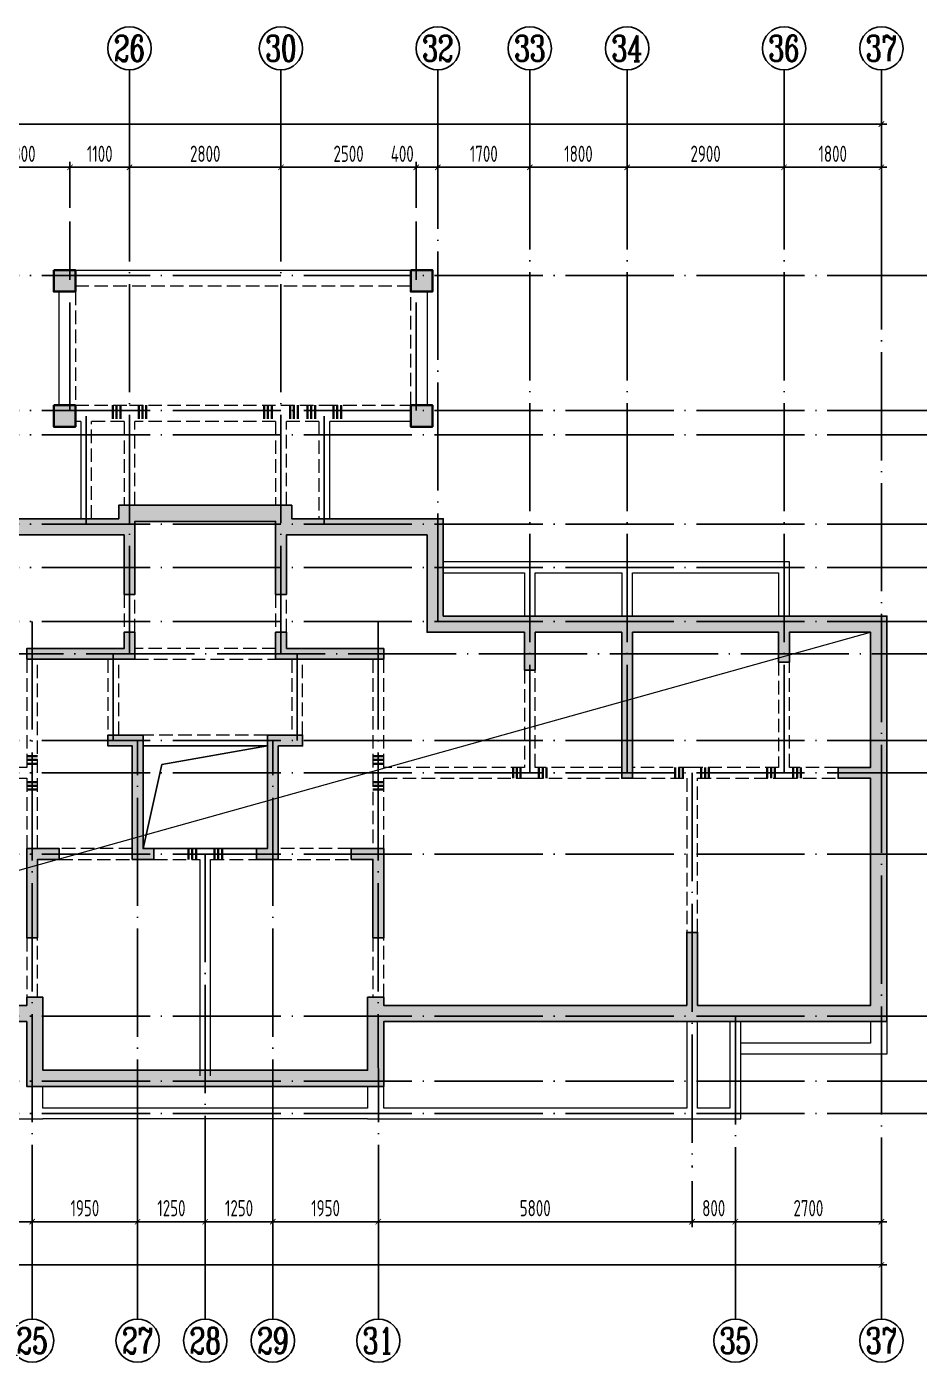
# Model space of a CAD drawing. Extents: x -668857 to 154266, y -275694 to 291306.
# Drawn here: x -75399 to -58899, y 189096 to 213796 of the extents above; entities that cross this region are included whole.
import ezdxf
from ezdxf.enums import TextEntityAlignment as Align

# ---------------------------------------------------------------- set-up
doc = ezdxf.new("R2010")
doc.units = 0
doc.header["$LTSCALE"] = 1000
doc.linetypes.add('DASH', pattern=[0.35, 0.25, -0.1])
doc.linetypes.add('DOTE', pattern=[2.42, 2, -0.2, 0.02, -0.2])
doc.layers.get('0').update_dxf_attribs({"linetype": 'CONTINUOUS'})
doc.layers.get('DEFPOINTS').update_dxf_attribs({"linetype": 'CONTINUOUS'})
for name, color, linetype in [('A-AXIS', 1, 'CONTINUOUS'), ('A-DOTE', 10, 'DOTE'), ('AXIS_NUM', 7, 'CONTINUOUS'), ('S-D洞口', 4, 'CONTINUOUS'), ('S-L主梁线', 4, 'DASH'), ('S-L梁编号', 6, 'CONTINUOUS'), ('S-Q墙填充', 252, 'CONTINUOUS'), ('S-Q墙实线', 6, 'CONTINUOUS'), ('S-Y一般标注', 3, 'CONTINUOUS'), ('S-Z柱填充', 252, 'CONTINUOUS'), ('S-Z柱实线', 6, 'CONTINUOUS')]:
    doc.layers.add(name, color=color, linetype=linetype)
doc.layers.add('梁附加箍筋', color=1, linetype='CONTINUOUS', lineweight=35)
doc.styles.add('TSSD_Axis', font='complex.shx', dxfattribs={"width": 0.7, "bigfont": 'hztxt.shx'})
doc.styles.add('TSSD_DIMENSION', font='Tssdeng.shx', dxfattribs={"width": 0.7, "bigfont": 'tssdchn.shx'})
doc.dimstyles.new('TSSD_100_100', dxfattribs={"dimtxt": 300, "dimasz": 100, "dimexe": 100, "dimexo": 250, "dimgap": 100, "dimtad": 1, "dimdec": 0, "dimzin": 0, "dimdsep": 46, "dimtxsty": 'TSSD_DIMENSION', "dimblk": 'ARCHTICK', "dimcen": 0, "dimdle": 100, "dimclrt": 7, "dimadec": 0, "dimazin": 0, "dimtfac": 1, "dimtdec": 0, "dimtix": 1, "dimtmove": 2, "dimatfit": 3, "dimldrblk": 'ARCHTICK', "dimfxl": 0, "dimtolj": 1, "dimtzin": 0, "dimarcsym": 0})

# ---------------------------------------------------------------- blocks, each defined once
blk = doc.blocks.new('ts_axno')
at = {"color": 0, "linetype": 'ByBlock', "lineweight": -2}
blk.add_circle((0, 0), 0.5, dxfattribs=at)
at = {"color": 0, "linetype": 'ByBlock', "lineweight": -2, "style": 'TSSD_Axis', "width": 0.7}
blk.add_attdef('A', text='', height=0.6, dxfattribs=at).set_placement((0, 0), align=Align.MIDDLE_CENTER)
blk = doc.blocks.new('_ArchTick')
at = {"color": 0, "linetype": 'ByBlock', "const_width": 0.15}
blk.add_lwpolyline([(-0.5, -0.5), (0.5, 0.5)], dxfattribs=at)
blk = doc.blocks.new('*D92')
at = {"layer": 'DEFPOINTS', "color": 0}
for p in [(40700, 22100), (39600, 21100), (40700, 21100)]:
    blk.add_point(p, dxfattribs=at)
at = {"layer": 'S-Y一般标注', "color": 0, "lineweight": -2}
for p, q in [((39500, 22100), (40800, 22100)), ((39600, 21350), (39600, 22200)), ((40700, 21350), (40700, 22200))]:
    blk.add_line(p, q, dxfattribs=at)
at = {"layer": 'S-Y一般标注', "color": 0, "lineweight": -2, "xscale": 100, "yscale": 100, "zscale": 100, "rotation": 180}
blk.add_blockref('_ArchTick', (39600, 22100), dxfattribs=at)
at = {"layer": 'S-Y一般标注', "color": 0, "lineweight": -2, "xscale": 100, "yscale": 100, "zscale": 100}
blk.add_blockref('_ArchTick', (40700, 22100), dxfattribs=at)
at = {"layer": 'S-Y一般标注', "color": 7, "insert": (40150, 22350), "char_height": 300, "attachment_point": 5, "style": 'TSSD_DIMENSION'}
blk.add_mtext('\\A1;1100', dxfattribs=at)
blk = doc.blocks.new('*D93')
at = {"layer": 'DEFPOINTS', "color": 0}
for p in [(43500, 22100), (40700, 21100), (43500, 21100)]:
    blk.add_point(p, dxfattribs=at)
at = {"layer": 'S-Y一般标注', "color": 0, "lineweight": -2}
for p, q in [((40600, 22100), (43600, 22100)), ((40700, 21350), (40700, 22200)), ((43500, 21350), (43500, 22200))]:
    blk.add_line(p, q, dxfattribs=at)
at = {"layer": 'S-Y一般标注', "color": 0, "lineweight": -2, "xscale": 100, "yscale": 100, "zscale": 100, "rotation": 180}
blk.add_blockref('_ArchTick', (40700, 22100), dxfattribs=at)
at = {"layer": 'S-Y一般标注', "color": 0, "lineweight": -2, "xscale": 100, "yscale": 100, "zscale": 100}
blk.add_blockref('_ArchTick', (43500, 22100), dxfattribs=at)
at = {"layer": 'S-Y一般标注', "color": 7, "insert": (42100, 22350), "char_height": 300, "attachment_point": 5, "style": 'TSSD_DIMENSION'}
blk.add_mtext('\\A1;2800', dxfattribs=at)
blk = doc.blocks.new('*D94')
at = {"layer": 'DEFPOINTS', "color": 0}
for p in [(46400, 22100), (46000, 21100), (46400, 21100)]:
    blk.add_point(p, dxfattribs=at)
at = {"layer": 'S-Y一般标注', "color": 0, "lineweight": -2}
for p, q in [((45900, 22100), (46500, 22100)), ((46000, 21350), (46000, 22200)), ((46400, 21350), (46400, 22200))]:
    blk.add_line(p, q, dxfattribs=at)
at = {"layer": 'S-Y一般标注', "color": 0, "lineweight": -2, "xscale": 100, "yscale": 100, "zscale": 100, "rotation": 180}
blk.add_blockref('_ArchTick', (46000, 22100), dxfattribs=at)
at = {"layer": 'S-Y一般标注', "color": 0, "lineweight": -2, "xscale": 100, "yscale": 100, "zscale": 100}
blk.add_blockref('_ArchTick', (46400, 22100), dxfattribs=at)
at = {"layer": 'S-Y一般标注', "color": 7, "insert": (45742, 22350), "char_height": 300, "attachment_point": 5, "style": 'TSSD_DIMENSION'}
blk.add_mtext('\\A1;400', dxfattribs=at)
blk = doc.blocks.new('*D95')
at = {"layer": 'DEFPOINTS', "color": 0}
for p in [(48100, 22100), (46400, 21100), (48100, 21100)]:
    blk.add_point(p, dxfattribs=at)
at = {"layer": 'S-Y一般标注', "color": 0, "lineweight": -2}
for p, q in [((46300, 22100), (48200, 22100)), ((46400, 21350), (46400, 22200)), ((48100, 21350), (48100, 22200))]:
    blk.add_line(p, q, dxfattribs=at)
at = {"layer": 'S-Y一般标注', "color": 0, "lineweight": -2, "xscale": 100, "yscale": 100, "zscale": 100, "rotation": 180}
blk.add_blockref('_ArchTick', (46400, 22100), dxfattribs=at)
at = {"layer": 'S-Y一般标注', "color": 0, "lineweight": -2, "xscale": 100, "yscale": 100, "zscale": 100}
blk.add_blockref('_ArchTick', (48100, 22100), dxfattribs=at)
at = {"layer": 'S-Y一般标注', "color": 7, "insert": (47250, 22350), "char_height": 300, "attachment_point": 5, "style": 'TSSD_DIMENSION'}
blk.add_mtext('\\A1;1700', dxfattribs=at)
blk = doc.blocks.new('*D96')
at = {"layer": 'DEFPOINTS', "color": 0}
for p in [(49900, 22100), (48100, 21100), (49900, 21100)]:
    blk.add_point(p, dxfattribs=at)
at = {"layer": 'S-Y一般标注', "color": 0, "lineweight": -2}
for p, q in [((48000, 22100), (50000, 22100)), ((48100, 21350), (48100, 22200)), ((49900, 21350), (49900, 22200))]:
    blk.add_line(p, q, dxfattribs=at)
at = {"layer": 'S-Y一般标注', "color": 0, "lineweight": -2, "xscale": 100, "yscale": 100, "zscale": 100, "rotation": 180}
blk.add_blockref('_ArchTick', (48100, 22100), dxfattribs=at)
at = {"layer": 'S-Y一般标注', "color": 0, "lineweight": -2, "xscale": 100, "yscale": 100, "zscale": 100}
blk.add_blockref('_ArchTick', (49900, 22100), dxfattribs=at)
at = {"layer": 'S-Y一般标注', "color": 7, "insert": (49000, 22350), "char_height": 300, "attachment_point": 5, "style": 'TSSD_DIMENSION'}
blk.add_mtext('\\A1;1800', dxfattribs=at)
blk = doc.blocks.new('*D97')
at = {"layer": 'DEFPOINTS', "color": 0}
for p in [(52800, 22100), (49900, 21100), (52800, 21100)]:
    blk.add_point(p, dxfattribs=at)
at = {"layer": 'S-Y一般标注', "color": 0, "lineweight": -2}
for p, q in [((49800, 22100), (52900, 22100)), ((49900, 21350), (49900, 22200)), ((52800, 21350), (52800, 22200))]:
    blk.add_line(p, q, dxfattribs=at)
at = {"layer": 'S-Y一般标注', "color": 0, "lineweight": -2, "xscale": 100, "yscale": 100, "zscale": 100, "rotation": 180}
blk.add_blockref('_ArchTick', (49900, 22100), dxfattribs=at)
at = {"layer": 'S-Y一般标注', "color": 0, "lineweight": -2, "xscale": 100, "yscale": 100, "zscale": 100}
blk.add_blockref('_ArchTick', (52800, 22100), dxfattribs=at)
at = {"layer": 'S-Y一般标注', "color": 7, "insert": (51350, 22350), "char_height": 300, "attachment_point": 5, "style": 'TSSD_DIMENSION'}
blk.add_mtext('\\A1;2900', dxfattribs=at)
blk = doc.blocks.new('*D98')
at = {"layer": 'DEFPOINTS', "color": 0}
for p in [(54600, 22100), (52800, 21100), (54600, 21100)]:
    blk.add_point(p, dxfattribs=at)
at = {"layer": 'S-Y一般标注', "color": 0, "lineweight": -2}
for p, q in [((52700, 22100), (54700, 22100)), ((52800, 21350), (52800, 22200)), ((54600, 21350), (54600, 22200))]:
    blk.add_line(p, q, dxfattribs=at)
at = {"layer": 'S-Y一般标注', "color": 0, "lineweight": -2, "xscale": 100, "yscale": 100, "zscale": 100, "rotation": 180}
blk.add_blockref('_ArchTick', (52800, 22100), dxfattribs=at)
at = {"layer": 'S-Y一般标注', "color": 0, "lineweight": -2, "xscale": 100, "yscale": 100, "zscale": 100}
blk.add_blockref('_ArchTick', (54600, 22100), dxfattribs=at)
at = {"layer": 'S-Y一般标注', "color": 7, "insert": (53700, 22350), "char_height": 300, "attachment_point": 5, "style": 'TSSD_DIMENSION'}
blk.add_mtext('\\A1;1800', dxfattribs=at)
blk = doc.blocks.new('*D99')
at = {"layer": 'DEFPOINTS', "color": 0}
for p in [(54600, 22900), (4600, 21100), (54600, 21100)]:
    blk.add_point(p, dxfattribs=at)
at = {"layer": 'S-Y一般标注', "color": 0, "lineweight": -2}
for p, q in [((4600, 21350), (4600, 23000)), ((54600, 21350), (54600, 23000)), ((4500, 22900), (54700, 22900))]:
    blk.add_line(p, q, dxfattribs=at)
at = {"layer": 'S-Y一般标注', "color": 0, "lineweight": -2, "xscale": 100, "yscale": 100, "zscale": 100, "rotation": 180}
blk.add_blockref('_ArchTick', (4600, 22900), dxfattribs=at)
at = {"layer": 'S-Y一般标注', "color": 0, "lineweight": -2, "xscale": 100, "yscale": 100, "zscale": 100}
blk.add_blockref('_ArchTick', (54600, 22900), dxfattribs=at)
at = {"layer": 'S-Y一般标注', "color": 7, "insert": (29600, 23150), "char_height": 300, "attachment_point": 5, "style": 'TSSD_DIMENSION'}
blk.add_mtext('\\A1;50000', dxfattribs=at)
blk = doc.blocks.new('*D114')
at = {"layer": 'DEFPOINTS', "color": 0}
for p in [(39600, 22100), (37800, 21100), (39600, 21100)]:
    blk.add_point(p, dxfattribs=at)
at = {"layer": 'S-Y一般标注', "color": 0, "lineweight": -2}
for p, q in [((37700, 22100), (39700, 22100)), ((37800, 21350), (37800, 22200)), ((39600, 21350), (39600, 22200))]:
    blk.add_line(p, q, dxfattribs=at)
at = {"layer": 'S-Y一般标注', "color": 0, "lineweight": -2, "xscale": 100, "yscale": 100, "zscale": 100, "rotation": 180}
blk.add_blockref('_ArchTick', (37800, 22100), dxfattribs=at)
at = {"layer": 'S-Y一般标注', "color": 0, "lineweight": -2, "xscale": 100, "yscale": 100, "zscale": 100}
blk.add_blockref('_ArchTick', (39600, 22100), dxfattribs=at)
at = {"layer": 'S-Y一般标注', "color": 7, "insert": (38700, 22350), "char_height": 300, "attachment_point": 5, "style": 'TSSD_DIMENSION'}
blk.add_mtext('\\A1;1800', dxfattribs=at)
blk = doc.blocks.new('*D115')
at = {"layer": 'DEFPOINTS', "color": 0}
for p in [(46000, 22100), (43500, 21100), (46000, 21100)]:
    blk.add_point(p, dxfattribs=at)
at = {"layer": 'S-Y一般标注', "color": 0, "lineweight": -2}
for p, q in [((43400, 22100), (46100, 22100)), ((43500, 21350), (43500, 22200)), ((46000, 21350), (46000, 22200))]:
    blk.add_line(p, q, dxfattribs=at)
at = {"layer": 'S-Y一般标注', "color": 0, "lineweight": -2, "xscale": 100, "yscale": 100, "zscale": 100, "rotation": 180}
blk.add_blockref('_ArchTick', (43500, 22100), dxfattribs=at)
at = {"layer": 'S-Y一般标注', "color": 0, "lineweight": -2, "xscale": 100, "yscale": 100, "zscale": 100}
blk.add_blockref('_ArchTick', (46000, 22100), dxfattribs=at)
at = {"layer": 'S-Y一般标注', "color": 7, "insert": (44750, 22350), "char_height": 300, "attachment_point": 5, "style": 'TSSD_DIMENSION'}
blk.add_mtext('\\A1;2500', dxfattribs=at)
blk = doc.blocks.new('*D123')
at = {"layer": 'DEFPOINTS', "color": 0}
for p in [(33100, 3600), (38900, 3600), (38900, 2600)]:
    blk.add_point(p, dxfattribs=at)
at = {"layer": 'S-Y一般标注', "color": 0, "lineweight": -2}
for p, q in [((33100, 3350), (33100, 2500)), ((38900, 3350), (38900, 2500)), ((33000, 2600), (39000, 2600))]:
    blk.add_line(p, q, dxfattribs=at)
at = {"layer": 'S-Y一般标注', "color": 0, "lineweight": -2, "xscale": 100, "yscale": 100, "zscale": 100, "rotation": 180}
blk.add_blockref('_ArchTick', (33100, 2600), dxfattribs=at)
at = {"layer": 'S-Y一般标注', "color": 0, "lineweight": -2, "xscale": 100, "yscale": 100, "zscale": 100}
blk.add_blockref('_ArchTick', (38900, 2600), dxfattribs=at)
at = {"layer": 'S-Y一般标注', "color": 7, "insert": (36000, 2850), "char_height": 300, "attachment_point": 5, "style": 'TSSD_DIMENSION'}
blk.add_mtext('\\A1;5800', dxfattribs=at)
blk = doc.blocks.new('*D124')
at = {"layer": 'DEFPOINTS', "color": 0}
for p in [(43350, 3600), (45300, 3600), (45300, 2600)]:
    blk.add_point(p, dxfattribs=at)
at = {"layer": 'S-Y一般标注', "color": 0, "lineweight": -2}
for p, q in [((43350, 3350), (43350, 2500)), ((45300, 3350), (45300, 2500)), ((43250, 2600), (45400, 2600))]:
    blk.add_line(p, q, dxfattribs=at)
at = {"layer": 'S-Y一般标注', "color": 0, "lineweight": -2, "xscale": 100, "yscale": 100, "zscale": 100, "rotation": 180}
blk.add_blockref('_ArchTick', (43350, 2600), dxfattribs=at)
at = {"layer": 'S-Y一般标注', "color": 0, "lineweight": -2, "xscale": 100, "yscale": 100, "zscale": 100}
blk.add_blockref('_ArchTick', (45300, 2600), dxfattribs=at)
at = {"layer": 'S-Y一般标注', "color": 7, "insert": (44325, 2850), "char_height": 300, "attachment_point": 5, "style": 'TSSD_DIMENSION'}
blk.add_mtext('\\A1;1950', dxfattribs=at)
blk = doc.blocks.new('*D125')
at = {"layer": 'DEFPOINTS', "color": 0}
for p in [(45300, 3600), (51100, 3600), (51100, 2600)]:
    blk.add_point(p, dxfattribs=at)
at = {"layer": 'S-Y一般标注', "color": 0, "lineweight": -2}
for p, q in [((45300, 3350), (45300, 2500)), ((51100, 3350), (51100, 2500)), ((45200, 2600), (51200, 2600))]:
    blk.add_line(p, q, dxfattribs=at)
at = {"layer": 'S-Y一般标注', "color": 0, "lineweight": -2, "xscale": 100, "yscale": 100, "zscale": 100, "rotation": 180}
blk.add_blockref('_ArchTick', (45300, 2600), dxfattribs=at)
at = {"layer": 'S-Y一般标注', "color": 0, "lineweight": -2, "xscale": 100, "yscale": 100, "zscale": 100}
blk.add_blockref('_ArchTick', (51100, 2600), dxfattribs=at)
at = {"layer": 'S-Y一般标注', "color": 7, "insert": (48200, 2850), "char_height": 300, "attachment_point": 5, "style": 'TSSD_DIMENSION'}
blk.add_mtext('\\A1;5800', dxfattribs=at)
blk = doc.blocks.new('*D126')
at = {"layer": 'DEFPOINTS', "color": 0}
for p in [(51100, 3600), (51900, 3600), (51900, 2600)]:
    blk.add_point(p, dxfattribs=at)
at = {"layer": 'S-Y一般标注', "color": 0, "lineweight": -2}
for p, q in [((51100, 3350), (51100, 2500)), ((51900, 3350), (51900, 2500)), ((51000, 2600), (52000, 2600))]:
    blk.add_line(p, q, dxfattribs=at)
at = {"layer": 'S-Y一般标注', "color": 0, "lineweight": -2, "xscale": 100, "yscale": 100, "zscale": 100, "rotation": 180}
blk.add_blockref('_ArchTick', (51100, 2600), dxfattribs=at)
at = {"layer": 'S-Y一般标注', "color": 0, "lineweight": -2, "xscale": 100, "yscale": 100, "zscale": 100}
blk.add_blockref('_ArchTick', (51900, 2600), dxfattribs=at)
at = {"layer": 'S-Y一般标注', "color": 7, "insert": (51500, 2850), "char_height": 300, "attachment_point": 5, "style": 'TSSD_DIMENSION'}
blk.add_mtext('\\A1;800', dxfattribs=at)
blk = doc.blocks.new('*D127')
at = {"layer": 'DEFPOINTS', "color": 0}
for p in [(51900, 3600), (54600, 3600), (54600, 2600)]:
    blk.add_point(p, dxfattribs=at)
at = {"layer": 'S-Y一般标注', "color": 0, "lineweight": -2}
for p, q in [((51900, 3350), (51900, 2500)), ((54600, 3350), (54600, 2500)), ((51800, 2600), (54700, 2600))]:
    blk.add_line(p, q, dxfattribs=at)
at = {"layer": 'S-Y一般标注', "color": 0, "lineweight": -2, "xscale": 100, "yscale": 100, "zscale": 100, "rotation": 180}
blk.add_blockref('_ArchTick', (51900, 2600), dxfattribs=at)
at = {"layer": 'S-Y一般标注', "color": 0, "lineweight": -2, "xscale": 100, "yscale": 100, "zscale": 100}
blk.add_blockref('_ArchTick', (54600, 2600), dxfattribs=at)
at = {"layer": 'S-Y一般标注', "color": 7, "insert": (53250, 2850), "char_height": 300, "attachment_point": 5, "style": 'TSSD_DIMENSION'}
blk.add_mtext('\\A1;2700', dxfattribs=at)
blk = doc.blocks.new('*D128')
at = {"layer": 'DEFPOINTS', "color": 0}
for p in [(4600, 3600), (54600, 3600), (54600, 1800)]:
    blk.add_point(p, dxfattribs=at)
at = {"layer": 'S-Y一般标注', "color": 0, "lineweight": -2}
for p, q in [((4600, 3350), (4600, 1700)), ((54600, 3350), (54600, 1700)), ((4500, 1800), (54700, 1800))]:
    blk.add_line(p, q, dxfattribs=at)
at = {"layer": 'S-Y一般标注', "color": 0, "lineweight": -2, "xscale": 100, "yscale": 100, "zscale": 100, "rotation": 180}
blk.add_blockref('_ArchTick', (4600, 1800), dxfattribs=at)
at = {"layer": 'S-Y一般标注', "color": 0, "lineweight": -2, "xscale": 100, "yscale": 100, "zscale": 100}
blk.add_blockref('_ArchTick', (54600, 1800), dxfattribs=at)
at = {"layer": 'S-Y一般标注', "color": 7, "insert": (29600, 2050), "char_height": 300, "attachment_point": 5, "style": 'TSSD_DIMENSION'}
blk.add_mtext('\\A1;50000', dxfattribs=at)
blk = doc.blocks.new('*D132')
at = {"layer": 'DEFPOINTS', "color": 0}
for p in [(38900, 3600), (40850, 3600), (40850, 2600)]:
    blk.add_point(p, dxfattribs=at)
at = {"layer": 'S-Y一般标注', "color": 0, "lineweight": -2}
for p, q in [((38900, 3350), (38900, 2500)), ((40850, 3350), (40850, 2500)), ((38800, 2600), (40950, 2600))]:
    blk.add_line(p, q, dxfattribs=at)
at = {"layer": 'S-Y一般标注', "color": 0, "lineweight": -2, "xscale": 100, "yscale": 100, "zscale": 100, "rotation": 180}
blk.add_blockref('_ArchTick', (38900, 2600), dxfattribs=at)
at = {"layer": 'S-Y一般标注', "color": 0, "lineweight": -2, "xscale": 100, "yscale": 100, "zscale": 100}
blk.add_blockref('_ArchTick', (40850, 2600), dxfattribs=at)
at = {"layer": 'S-Y一般标注', "color": 7, "insert": (39875, 2850), "char_height": 300, "attachment_point": 5, "style": 'TSSD_DIMENSION'}
blk.add_mtext('\\A1;1950', dxfattribs=at)
blk = doc.blocks.new('*D149')
at = {"layer": 'DEFPOINTS', "color": 0}
for p in [(40850, 3600), (42100, 3600), (42100, 2600)]:
    blk.add_point(p, dxfattribs=at)
at = {"layer": 'S-Y一般标注', "color": 0, "lineweight": -2}
for p, q in [((40850, 3350), (40850, 2500)), ((42100, 3350), (42100, 2500)), ((40750, 2600), (42200, 2600))]:
    blk.add_line(p, q, dxfattribs=at)
at = {"layer": 'S-Y一般标注', "color": 0, "lineweight": -2, "xscale": 100, "yscale": 100, "zscale": 100, "rotation": 180}
blk.add_blockref('_ArchTick', (40850, 2600), dxfattribs=at)
at = {"layer": 'S-Y一般标注', "color": 0, "lineweight": -2, "xscale": 100, "yscale": 100, "zscale": 100}
blk.add_blockref('_ArchTick', (42100, 2600), dxfattribs=at)
at = {"layer": 'S-Y一般标注', "color": 7, "insert": (41475, 2850), "char_height": 300, "attachment_point": 5, "style": 'TSSD_DIMENSION'}
blk.add_mtext('\\A1;1250', dxfattribs=at)
blk = doc.blocks.new('*D150')
at = {"layer": 'DEFPOINTS', "color": 0}
for p in [(42100, 3600), (43350, 3600), (43350, 2600)]:
    blk.add_point(p, dxfattribs=at)
at = {"layer": 'S-Y一般标注', "color": 0, "lineweight": -2}
for p, q in [((42100, 3350), (42100, 2500)), ((43350, 3350), (43350, 2500)), ((42000, 2600), (43450, 2600))]:
    blk.add_line(p, q, dxfattribs=at)
at = {"layer": 'S-Y一般标注', "color": 0, "lineweight": -2, "xscale": 100, "yscale": 100, "zscale": 100, "rotation": 180}
blk.add_blockref('_ArchTick', (42100, 2600), dxfattribs=at)
at = {"layer": 'S-Y一般标注', "color": 0, "lineweight": -2, "xscale": 100, "yscale": 100, "zscale": 100}
blk.add_blockref('_ArchTick', (43350, 2600), dxfattribs=at)
at = {"layer": 'S-Y一般标注', "color": 7, "insert": (42725, 2850), "char_height": 300, "attachment_point": 5, "style": 'TSSD_DIMENSION'}
blk.add_mtext('\\A1;1250', dxfattribs=at)
blk = doc.blocks.new('20210807.15313460')
at = {"layer": 'S-Q墙填充', "ltscale": 0.5}
h = blk.add_hatch(dxfattribs=at)
h.set_pattern_fill('ARMORED', color=252, scale=30, style=0)
h.set_pattern_definition([(50, (11951.9, 28771.39), (215.17805, -18.82564), [22.5, -247.5]), (355, (11951.9, 28771.4), (-41.6254, 225.65764), [18, -198]), (100.4514, (11969.82, 28769.82), (173.5528, 206.83186), [19.12206, -210.34263]), (46.1842, (11951.9, 28831.4), (320.1723, -49.6557), [33.75, -371.25]), (96.6356, (11978.57, 28827.25), (280.3988, 292.2354), [28.6831, -315.5139]), (351.1842, (11951.9, 28831.4), (280.3986, 292.2356), [27, -297]), (21, (11981.9, 28816.39), (179.07212, -120.78567), [22.5, -247.5]), (326, (11981.9, 28816.4), (72.9946, 217.545), [18, -198]), (71.4514, (11996.82, 28806.32), (252.0668, 96.75915), [19.12206, -210.34263]), (37.5, (11951.89, 28771.39), (3.647957, 99.868156), [0, -195.6, 0, -201, 0, -198.75]), (7.5, (11951.89, 28771.39), (78.92086, 118.32351), [0, -114.6, 0, -191.1, 0, -75.75]), (327.5, (11884.99, 28771.39), (160.14673, -6.76646), [0, -75, 0, -234, 0, -310.5]), (317.5, (11855, 28771.39), (174.95585, 30.0315), [0, -97.5, 0, -155.4, 0, -220.5]), (45, (11951.9, 28771.39), (-106.06602, 106.06602), [])])
h.paths.add_polyline_path([(111116, 66140), (109616, 66140), (109216, 66140), (106316, 66140), (105866, 66140), (104966, 66140), (104516, 66140), (102916, 66140), (102916, 67040), (102916, 67940), (102366, 67940), (100716, 67940), (100116, 67942), (100115, 68190), (96916, 68190), (96916, 67940), (96316, 67940), (94716, 67940), (94116, 67940), (94116, 67040), (94116, 66140), (81316, 66140), (80866, 66140), (79966, 66140), (79516, 66140), (77916, 66140), (77916, 67040), (77916, 67940), (77366, 67940), (75715, 67940), (75116, 67940), (75116, 68190), (71916, 68190), (71916, 67940), (71316, 67940), (69716, 67940), (69116, 67940), (69116, 67040), (69116, 66140), (60916, 66140), (60916, 63240), (60916, 60640), (60916, 58640), (63616, 58640), (70116, 58639), (70116, 57440), (71166, 57440), (73516, 57440), (75866, 57440), (76916, 57440), (76916, 58640), (82516, 58640), (83416, 58640), (86016, 58640), (88616, 58640), (89516, 58640), (95216, 58640), (95216, 57440), (96166, 57440), (98516, 57440), (100866, 57440), (101816, 57440), (101816, 58640), (107516, 58640), (108416, 58640), (111116, 58640)])
h.paths.add_polyline_path([(64616, 58940), (64616, 60290), (64416, 60290), (64416, 58940), (63616, 58940), (61216, 58940), (61216, 60640), (61216, 63140), (61816, 63140), (61816, 63340), (61216, 63340), (61216, 65840), (61516, 65840), (62416, 65840), (62716, 65840), (62716, 65290), (62916, 65290), (62916, 65840), (65616, 65840), (65616, 63140), (65816, 63140), (65816, 65840), (66166, 65840), (67066, 65840), (67416, 65840), (67416, 65140), (67616, 65140), (67616, 65840), (69416, 65840), (69416, 67040), (69416, 67640), (69716, 67640), (71316, 67640), (72016, 67640), (72016, 66540), (72216, 66540), (72216, 67840), (72216, 67890), (74816, 67890), (74816, 67840), (74816, 66540), (75016, 66540), (75016, 67640), (75715, 67640), (77366, 67640), (77616, 67640), (77616, 67040), (77616, 65840), (79416, 65840), (79416, 65140), (79616, 65140), (79616, 65840), (79966, 65840), (80866, 65840), (81216, 65840), (81216, 63140), (81416, 63140), (81416, 65840), (84116, 65840), (84116, 63140), (84316, 63140), (84316, 65840), (84616, 65840), (85616, 65840), (85916, 65840), (85916, 65840), (86116, 65840), (86116, 65840), (86416, 65840), (87416, 65840), (87716, 65840), (87716, 63139), (87916, 63139), (87916, 65840), (90616, 65840), (90616, 63140), (90816, 63140), (90816, 65840), (91166, 65840), (92066, 65840), (92416, 65840), (92416, 65140), (92616, 65140), (92616, 65840), (94416, 65840), (94416, 67040), (94416, 67640), (94716, 67640), (96316, 67640), (97016, 67640), (97016, 66540), (97216, 66540), (97216, 67890), (99816, 67890), (99816, 66540), (100016, 66540), (100016, 67640), (100716, 67640), (102366, 67640), (102616, 67640), (102616, 67040), (102616, 65840), (104416, 65840), (104416, 65140), (104616, 65140), (104616, 65840), (104966, 65840), (105866, 65840), (106216, 65840), (106216, 63140), (106416, 63140), (106416, 65840), (109116, 65840), (109116, 65290), (109316, 65290), (109316, 65840), (109616, 65840), (110516, 65840), (110816, 65840), (110816, 63340), (110216, 63340), (110216, 63140), (110816, 63140), (110816, 60640), (110816, 58940), (108416, 58940), (107616, 58940), (107616, 60290), (107416, 60290), (107416, 58940), (101816, 58940), (101816, 59090), (101516, 59090), (101516, 58740), (101516, 57740), (100866, 57740), (98516, 57740), (96166, 57740), (95516, 57740), (95516, 58740), (95516, 59090), (95216, 59090), (95216, 58940), (89616, 58940), (89616, 60290), (89416, 60290), (89416, 58940), (88616, 58940), (86016, 58940), (83416, 58940), (82616, 58940), (82616, 60290), (82416, 60290), (82416, 58940), (76916, 58939), (76916, 59090), (76616, 59090), (76616, 58739), (76616, 57740), (75866, 57740), (73516, 57740), (71166, 57740), (70416, 57740), (70416, 58739), (70416, 59090), (70116, 59090), (70116, 58939)], flags=16)
at = {"layer": 'S-Q墙填充'}
h = blk.add_hatch(color=252, dxfattribs=at)
h.dxf.hatch_style = 1
h.paths.add_polyline_path([(95216, 65340), (96816, 65340), (97216, 65340), (97216, 65840), (97016, 65840), (97016, 65540), (96816, 65540), (95216, 65540)])
h = blk.add_hatch(color=252, dxfattribs=at)
h.dxf.hatch_style = 1
h.paths.add_polyline_path([(100016, 65540), (100016, 65840), (99816, 65840), (99816, 65340), (100216, 65340), (101816, 65340), (101816, 65540), (100216, 65540)])
h = blk.add_hatch(color=252, dxfattribs=at)
h.dxf.hatch_style = 1
h.paths.add_polyline_path([(97366, 63940), (96716, 63940), (96716, 63740), (97166, 63740), (97166, 61640), (97566, 61640), (97566, 61840), (97366, 61840)])
h = blk.add_hatch(color=252, dxfattribs=at)
h.dxf.hatch_style = 1
h.paths.add_polyline_path([(99666, 61840), (99466, 61840), (99466, 61640), (99866, 61640), (99866, 63740), (100316, 63740), (100316, 63940), (99666, 63940)])
h = blk.add_hatch(color=252, dxfattribs=at)
h.dxf.hatch_style = 1
h.paths.add_polyline_path([(95416, 60189), (95416, 61640), (95816, 61640), (95816, 61840), (95216, 61840), (95216, 60189)])
h = blk.add_hatch(color=252, dxfattribs=at)
h.dxf.hatch_style = 1
h.paths.add_polyline_path([(101615, 60189), (101615, 61640), (101215, 61640), (101215, 61840), (101815, 61840), (101815, 60189)])
at = {"layer": 'S-Z柱填充'}
for points in [[(95716, 72540), (96116, 72540), (96116, 72140), (95716, 72140)], [(102316, 72540), (102716, 72540), (102716, 72140), (102316, 72140)], [(95716, 70040), (96116, 70040), (96116, 69640), (95716, 69640)], [(102316, 70040), (102716, 70040), (102716, 69640), (102316, 69640)]]:
    blk.add_hatch(color=256, dxfattribs=at).paths.add_polyline_path(points)
at = {"layer": 'S-D洞口', "color": 5}
blk.add_lwpolyline([(97366, 61840), (99666, 61840), (99666, 63740), (97366, 63740), (97366, 61840), (97712, 63393), (99666, 63740)], dxfattribs=at)
at = {"layer": 'S-L主梁线', "linetype": 'ByBlock', "lineweight": 18}
for p, q in [((96116, 72539), (102316, 72540)), ((95816, 70040), (95816, 72140)), ((102616, 72140), (102616, 70040)), ((96216, 69740), (96216, 67940)), ((100816, 67940), (100816, 69740)), ((102316, 69740), (100816, 69740)), ((104516, 67140), (102916, 67140)), ((102916, 66940), (104416, 66940)), ((104416, 66940), (104416, 66140)), ((106316, 67140), (104516, 67140)), ((104616, 66940), (106216, 66940)), ((104616, 66140), (104616, 66940)), ((106216, 66940), (106216, 66140)), ((109316, 67140), (106316, 67140)), ((106416, 66940), (109116, 66940)), ((106416, 66140), (106416, 66940)), ((109116, 66940), (109116, 66140)), ((109316, 66140), (109316, 67140)), ((98416, 61640), (98416, 57640)), ((98616, 57640), (98616, 61640)), ((107416, 58640), (107416, 57040)), ((107616, 57040), (107616, 58640)), ((108216, 58640), (108216, 57040)), ((108416, 56840), (108416, 58640)), ((110816, 58640), (110816, 58240)), ((111116, 58640), (111116, 58040)), ((110816, 58240), (108416, 58240)), ((111116, 58040), (108416, 58040)), ((95516, 57040), (95516, 57440)), ((101516, 57440), (101516, 57040)), ((101816, 57040), (101816, 57440)), ((89516, 56840), (95516, 56840)), ((101516, 57040), (95516, 57040)), ((101516, 56840), (95516, 56840)), ((101516, 56840), (107516, 56840)), ((107416, 57040), (101816, 57040)), ((107516, 56840), (108416, 56840)), ((108216, 57040), (107616, 57040))]:
    blk.add_line(p, q, dxfattribs=at)
at = {"layer": 'S-L主梁线', "linetype": 'DASH', "lineweight": 18}
for p, q in [((102316, 72240), (96116, 72239)), ((96116, 72140), (96116, 70040)), ((102316, 70040), (102316, 72140)), ((96116, 70040), (97116, 70040)), ((97116, 70040), (99916, 70040)), ((99916, 70040), (100716, 70040)), ((100716, 70040), (102316, 70040)), ((96416, 67940), (96416, 69740)), ((97016, 69740), (96416, 69740)), ((97016, 69740), (97016, 68190)), ((97216, 68190), (97216, 69740)), ((99816, 69740), (97216, 69740)), ((99816, 69740), (99816, 68190)), ((100016, 68190), (100016, 69740)), ((100616, 69740), (100016, 69740)), ((100616, 69740), (100616, 67940)), ((97016, 66540), (97016, 65840)), ((97216, 65840), (97216, 66540)), ((99816, 66540), (99816, 65840)), ((100016, 65840), (100016, 66540)), ((99816, 65540), (97216, 65540)), ((95216, 65340), (95216, 63340)), ((95416, 63240), (95416, 65340)), ((96716, 65340), (96716, 63940)), ((96916, 63940), (96916, 65340)), ((97216, 65340), (99816, 65340)), ((100116, 65340), (100116, 63940)), ((100316, 63940), (100316, 65340)), ((101616, 65340), (101616, 63240)), ((101816, 63340), (101816, 65340)), ((109116, 65290), (109116, 63340)), ((109316, 63340), (109316, 65290)), ((104416, 65140), (104416, 63340)), ((104616, 63340), (104616, 65140)), ((99666, 63940), (97366, 63940)), ((97366, 63740), (99666, 63740)), ((95216, 63340), (92616, 63340)), ((95416, 61840), (95416, 63240)), ((101616, 63240), (101616, 61840)), ((104416, 63340), (101816, 63340)), ((106216, 63340), (104616, 63340)), ((107516, 63340), (106416, 63340)), ((109116, 63340), (107516, 63340)), ((110216, 63340), (109316, 63340)), ((92516, 63140), (95216, 63140)), ((95216, 63140), (95216, 61840)), ((101816, 63140), (104516, 63140)), ((101816, 61840), (101816, 63140)), ((104516, 63140), (106216, 63140)), ((106416, 63140), (107416, 63140)), ((107416, 63140), (107416, 60290)), ((107616, 63140), (109216, 63140)), ((107616, 60290), (107616, 63140)), ((109216, 63140), (110216, 63140)), ((97166, 61840), (95816, 61840)), ((98516, 61840), (97566, 61840)), ((99466, 61840), (98516, 61840)), ((101215, 61840), (99866, 61840)), ((95816, 61640), (97166, 61640)), ((97566, 61640), (98416, 61640)), ((98616, 61640), (99466, 61640)), ((99866, 61640), (101215, 61640)), ((95216, 60189), (95216, 59090)), ((95416, 59090), (95416, 60189)), ((101616, 60189), (101616, 59090)), ((101816, 59090), (101815, 60189))]:
    blk.add_line(p, q, dxfattribs=at)
blk.add_lwpolyline([(96216, 69737), (96116, 69737)], dxfattribs=at)
at = {"layer": 'S-Q墙实线'}
for points in [[(101816, 57440), (101816, 58640), (107616, 58640), (107616, 58640), (108316, 58640), (108416, 58640), (108416, 58640), (111116, 58640), (111116, 66140), (110516, 66140), (109616, 66140), (109216, 66140), (106316, 66140), (105866, 66140), (104966, 66140), (104516, 66140), (102916, 66140), (102916, 67040), (102916, 67940), (102916, 67940), (100116, 67940), (100115, 68190), (96916, 68190), (96916, 67940), (94116, 67940)], [(76916, 58640), (95216, 58640), (95216, 57440), (101816, 57440)], [(110816, 60890), (110816, 58940), (108416, 58940), (108416, 58940), (107616, 58940), (107616, 60290), (107416, 60290), (107416, 58940), (101816, 58940), (101816, 59090), (101516, 59090), (101516, 57740), (95516, 57740), (95516, 59090), (95216, 59090), (95216, 58940), (89616, 58940)], [(94416, 67640), (97016, 67640), (97016, 66540), (97216, 66540), (97216, 67890), (99816, 67890), (99816, 66540), (100016, 66540), (100016, 67640), (102616, 67640), (102616, 67040), (102616, 65840), (104416, 65840), (104416, 65140), (104616, 65140), (104616, 65840), (104966, 65840), (105866, 65840), (106216, 65840), (106216, 63140), (106416, 63140), (106416, 65840), (109116, 65840), (109116, 65290), (109316, 65290), (109316, 65840), (109616, 65840), (110516, 65840), (110816, 65840), (110816, 63340), (110216, 63340), (110216, 63140), (110816, 63140), (110816, 60890)]]:
    blk.add_lwpolyline(points, dxfattribs=at)
for points in [[(95216, 65340), (96816, 65340), (97216, 65340), (97216, 65840), (97016, 65840), (97016, 65540), (96816, 65540), (95216, 65540)], [(100016, 65540), (100016, 65840), (99816, 65840), (99816, 65340), (100216, 65340), (101816, 65340), (101816, 65540), (100216, 65540)], [(97366, 63940), (96716, 63940), (96716, 63740), (97166, 63740), (97166, 61640), (97566, 61640), (97566, 61840), (97366, 61840)], [(99666, 61840), (99466, 61840), (99466, 61640), (99866, 61640), (99866, 63740), (100316, 63740), (100316, 63940), (99666, 63940)], [(95416, 60189), (95416, 61640), (95816, 61640), (95816, 61840), (95216, 61840), (95216, 60189)], [(101615, 60189), (101615, 61640), (101215, 61640), (101215, 61840), (101815, 61840), (101815, 60189)]]:
    blk.add_lwpolyline(points, close=True, dxfattribs=at)
at = {"layer": 'S-Z柱实线', "lineweight": 35}
for points in [[(95716, 72540), (96116, 72540), (96116, 72140), (95716, 72140)], [(102316, 72540), (102716, 72540), (102716, 72140), (102316, 72140)], [(95716, 70040), (96116, 70040), (96116, 69640), (95716, 69640)], [(102316, 70040), (102716, 70040), (102716, 69640), (102316, 69640)]]:
    blk.add_lwpolyline(points, close=True, dxfattribs=at)
blk = doc.blocks.new('20210726.16350016')
at = {"layer": 'A-AXIS'}
for p, q in [((40700, 21100), (40700, 23900)), ((43500, 21100), (43500, 23900)), ((46400, 21100), (46400, 23900)), ((48100, 21100), (48100, 23900)), ((49900, 21100), (49900, 23900)), ((52800, 21100), (52800, 23900)), ((54600, 21100), (54600, 23900)), ((38900, 3600.1), (38900, 800.1)), ((40850, 3600), (40850, 800)), ((42100, 3600), (42100, 800)), ((43350, 3600), (43350, 800)), ((45300, 3600), (45300, 800)), ((51900, 3600), (51900, 800)), ((54600, 3600), (54600, 800))]:
    blk.add_line(p, q, dxfattribs=at)
at = {"layer": 'A-DOTE'}
for p, q in [((39600, 17600), (39600, 21100)), ((40700, 13100.3), (40700, 21100)), ((43500, 13100.3), (43500, 21100)), ((46000, 17600), (46000, 21100)), ((46400, 13700), (46400, 21100)), ((48100, 10900), (48100, 21100)), ((49900, 10900), (49900, 21100)), ((52800, 10900), (52800, 21100)), ((54600, 21100), (54600, 3600)), ((55600, 20100), (3600, 20100)), ((55600, 17600), (3600, 17600)), ((39900, 15500), (39900, 17600)), ((44300, 15500), (44300, 17600)), ((55600, 17150), (3600, 17150)), ((55600, 15500), (3600, 15500)), ((55600, 14700), (3600, 14700)), ((55600, 13700), (3600, 13700)), ((38900.2, 13700), (38900, 3600)), ((45299.8, 13700), (45300, 3600)), ((3600, 13100.3), (55600, 13100.3)), ((40400, 11500), (40400, 13100)), ((43800, 11500), (43800, 13100)), ((55600, 11500), (3600, 11500)), ((40850, 3600), (40850, 11500)), ((43350, 3600), (43350, 11500)), ((55600, 10900), (3600, 10900)), ((51100, 10900), (51100, 3600)), ((55600, 9400), (3600, 9400)), ((42100, 9400), (42100, 3600)), ((55600, 6400), (3600, 6400)), ((51900, 6400), (51900, 3600)), ((55600, 5200), (3600, 5200)), ((55600, 4600), (3600, 4600))]:
    blk.add_line(p, q, dxfattribs=at)
at = {"layer": 'A-AXIS'}
ref = blk.add_blockref('ts_axno', (40700, 24300), dxfattribs=dict(at, xscale=800, yscale=800, zscale=800))
ref.add_attrib('17', '26', dxfattribs={"layer": 'AXIS_NUM', "height": 480, "style": 'TSSD_Axis', "width": 0.7}).set_placement((40700, 24300), align=Align.MIDDLE_CENTER)
ref = blk.add_blockref('ts_axno', (43500, 24300), dxfattribs=dict(at, xscale=800, yscale=800, zscale=800))
ref.add_attrib('18', '30', dxfattribs={"layer": 'AXIS_NUM', "height": 480, "style": 'TSSD_Axis', "width": 0.7}).set_placement((43500, 24300), align=Align.MIDDLE_CENTER)
ref = blk.add_blockref('ts_axno', (46400, 24300), dxfattribs=dict(at, xscale=800, yscale=800, zscale=800))
ref.add_attrib('19', '32', dxfattribs={"layer": 'AXIS_NUM', "height": 480, "style": 'TSSD_Axis', "width": 0.7}).set_placement((46400, 24300), align=Align.MIDDLE_CENTER)
ref = blk.add_blockref('ts_axno', (48100, 24300), dxfattribs=dict(at, xscale=800, yscale=800, zscale=800))
ref.add_attrib('20', '33', dxfattribs={"layer": 'AXIS_NUM', "height": 480, "style": 'TSSD_Axis', "width": 0.7}).set_placement((48100, 24300), align=Align.MIDDLE_CENTER)
ref = blk.add_blockref('ts_axno', (49900, 24300), dxfattribs=dict(at, xscale=800, yscale=800, zscale=800))
ref.add_attrib('21', '34', dxfattribs={"layer": 'AXIS_NUM', "height": 480, "style": 'TSSD_Axis', "width": 0.7}).set_placement((49900, 24300), align=Align.MIDDLE_CENTER)
ref = blk.add_blockref('ts_axno', (52800, 24300), dxfattribs=dict(at, xscale=800, yscale=800, zscale=800))
ref.add_attrib('22', '36', dxfattribs={"layer": 'AXIS_NUM', "height": 480, "style": 'TSSD_Axis', "width": 0.7}).set_placement((52800, 24300), align=Align.MIDDLE_CENTER)
ref = blk.add_blockref('ts_axno', (54600, 24300), dxfattribs=dict(at, xscale=800, yscale=800, zscale=800))
ref.add_attrib('23', '37', dxfattribs={"layer": 'AXIS_NUM', "height": 480, "style": 'TSSD_Axis', "width": 0.7}).set_placement((54600, 24300), align=Align.MIDDLE_CENTER)
ref = blk.add_blockref('ts_axno', (38900, 400.1), dxfattribs=dict(at, xscale=-800, yscale=800, zscale=800, rotation=180))
ref.add_attrib('17', '25', dxfattribs={"layer": 'AXIS_NUM', "height": 480, "style": 'TSSD_Axis', "width": 0.7}).set_placement((38900, 400.1), align=Align.MIDDLE_CENTER)
ref = blk.add_blockref('ts_axno', (40850, 400), dxfattribs=dict(at, xscale=-800, yscale=800, zscale=800, rotation=180))
ref.add_attrib('19', '27', dxfattribs={"layer": 'AXIS_NUM', "height": 480, "style": 'TSSD_Axis', "width": 0.7}).set_placement((40850, 400), align=Align.MIDDLE_CENTER)
ref = blk.add_blockref('ts_axno', (42100, 400), dxfattribs=dict(at, xscale=-800, yscale=800, zscale=800, rotation=180))
ref.add_attrib('19', '28', dxfattribs={"layer": 'AXIS_NUM', "height": 480, "style": 'TSSD_Axis', "width": 0.7}).set_placement((42100, 400), align=Align.MIDDLE_CENTER)
ref = blk.add_blockref('ts_axno', (43350, 400), dxfattribs=dict(at, xscale=-800, yscale=800, zscale=800, rotation=180))
ref.add_attrib('19', '29', dxfattribs={"layer": 'AXIS_NUM', "height": 480, "style": 'TSSD_Axis', "width": 0.7}).set_placement((43350, 400), align=Align.MIDDLE_CENTER)
ref = blk.add_blockref('ts_axno', (45300, 400), dxfattribs=dict(at, xscale=-800, yscale=800, zscale=800, rotation=180))
ref.add_attrib('19', '31', dxfattribs={"layer": 'AXIS_NUM', "height": 480, "style": 'TSSD_Axis', "width": 0.7}).set_placement((45300, 400), align=Align.MIDDLE_CENTER)
ref = blk.add_blockref('ts_axno', (51900, 400), dxfattribs=dict(at, xscale=-800, yscale=800, zscale=800, rotation=180))
ref.add_attrib('22', '35', dxfattribs={"layer": 'AXIS_NUM', "height": 480, "style": 'TSSD_Axis', "width": 0.7}).set_placement((51900, 400), align=Align.MIDDLE_CENTER)
ref = blk.add_blockref('ts_axno', (54600, 400), dxfattribs=dict(at, xscale=-800, yscale=800, zscale=800, rotation=180))
ref.add_attrib('23', '37', dxfattribs={"layer": 'AXIS_NUM', "height": 480, "style": 'TSSD_Axis', "width": 0.7}).set_placement((54600, 400), align=Align.MIDDLE_CENTER)
at = {"layer": 'S-Y一般标注'}
for base, p1, p2, picture, middle in [((54600, 22900), (4600, 21100), (54600, 21100), '*D99', (29600, 23150)), ((39600, 22100), (37800, 21100), (39600, 21100), '*D114', (38700, 22350)), ((40700, 22100), (39600, 21100), (40700, 21100), '*D92', (40150, 22350)), ((43500, 22100), (40700, 21100), (43500, 21100), '*D93', (42100, 22350)), ((46000, 22100), (43500, 21100), (46000, 21100), '*D115', (44750, 22350)), ((48100, 22100), (46400, 21100), (48100, 21100), '*D95', (47250, 22350)), ((49900, 22100), (48100, 21100), (49900, 21100), '*D96', (49000, 22350)), ((52800, 22100), (49900, 21100), (52800, 21100), '*D97', (51350, 22350)), ((54600, 22100), (52800, 21100), (54600, 21100), '*D98', (53700, 22350)), ((54600, 1800), (4600, 3600), (54600, 3600), '*D128', (29600, 2050)), ((38900, 2600.1), (33100, 3600), (38900, 3600.1), '*D123', (36000, 2850.1)), ((40850, 2600.1), (38900, 3600.1), (40850, 3600.1), '*D132', (39875, 2850.1)), ((42100, 2600.1), (40850, 3600.1), (42100, 3600.1), '*D149', (41475, 2850.1)), ((43350, 2600.1), (42100, 3600.1), (43350, 3600.1), '*D150', (42725, 2850.1)), ((45300, 2600.1), (43350, 3600.1), (45300, 3600.1), '*D124', (44325, 2850.1)), ((51100, 2600), (45300, 3600), (51100, 3600), '*D125', (48200, 2850)), ((51900, 2600), (51100, 3600), (51900, 3600), '*D126', (51500, 2850)), ((54600, 2600), (51900, 3600), (54600, 3600), '*D127', (53250, 2850))]:
    dim = blk.add_linear_dim(base=base, p1=p1, p2=p2, dimstyle='TSSD_100_100', dxfattribs=at)
    dim.commit()
    dim.dimension.update_dxf_attribs({"geometry": picture, "text_midpoint": middle})
dim = blk.add_linear_dim(base=(46400, 22100), p1=(46000, 21100), p2=(46400, 21100), dimstyle='TSSD_100_100', dxfattribs=at)
dim.commit()
dim.dimension.update_dxf_attribs({"geometry": '*D94', "text_midpoint": (45741.9, 22350), "dimtype": 160})

msp = doc.modelspace()

# ---------------------------------------------------------------- linework, layer by layer
at = {"layer": 'S-L梁编号', "lineweight": 18}
msp.add_lwpolyline([(-84499.3, 195695.97), (-59799.28, 202595.97)], dxfattribs=at)
at = {"layer": '梁附加箍筋', "lineweight": 35}
for p, q in [((-73808.59, 206546.08), (-73808.59, 206796.08)), ((-73738.59, 206546.08), (-73738.59, 206796.08)), ((-73668.59, 206546.08), (-73668.59, 206796.08)), ((-73328.59, 206546.07), (-73328.59, 206796.07)), ((-73258.59, 206546.07), (-73258.59, 206796.07)), ((-73188.59, 206546.07), (-73188.59, 206796.07)), ((-71009.3, 206546.02), (-71009.29, 206796.02)), ((-70939.3, 206546.02), (-70939.29, 206796.02)), ((-70869.3, 206546.01), (-70869.29, 206796.01)), ((-70529.3, 206546.01), (-70529.29, 206796.01)), ((-70459.3, 206546), (-70459.29, 206796)), ((-70389.3, 206546), (-70389.29, 206796)), ((-70208.81, 206546), (-70208.81, 206796)), ((-70138.81, 206546), (-70138.81, 206796)), ((-70068.81, 206546), (-70068.81, 206796)), ((-69728.81, 206545.99), (-69728.81, 206795.99)), ((-69658.81, 206545.99), (-69658.81, 206795.99)), ((-69588.81, 206545.99), (-69588.81, 206795.99)), ((-75199.28, 200305.97), (-75399.28, 200305.97)), ((-75199.28, 200235.97), (-75399.28, 200235.97)), ((-75199.28, 200165.97), (-75399.28, 200165.97)), ((-68799.29, 200305.97), (-68999.29, 200305.97)), ((-68799.29, 200235.97), (-68999.29, 200235.97)), ((-68799.29, 200165.97), (-68999.29, 200165.97)), ((-66409.3, 199895.97), (-66409.3, 200095.97)), ((-66339.3, 199895.97), (-66339.3, 200095.97)), ((-66269.3, 199895.97), (-66269.3, 200095.97)), ((-65929.3, 199895.97), (-65929.3, 200095.97)), ((-65859.3, 199895.97), (-65859.3, 200095.97)), ((-65789.3, 199895.97), (-65789.3, 200095.97)), ((-63409.3, 199895.97), (-63409.3, 200095.97)), ((-63339.3, 199895.97), (-63339.3, 200095.97)), ((-63269.3, 199895.97), (-63269.3, 200095.97)), ((-62929.3, 199895.97), (-62929.3, 200095.97)), ((-62859.3, 199895.97), (-62859.3, 200095.97)), ((-62789.3, 199895.97), (-62789.3, 200095.97)), ((-61709.3, 199895.97), (-61709.3, 200095.97)), ((-61639.3, 199895.97), (-61639.3, 200095.97)), ((-61569.3, 199895.97), (-61569.3, 200095.97)), ((-61229.3, 199895.97), (-61229.3, 200095.97)), ((-61159.3, 199895.97), (-61159.3, 200095.97)), ((-61089.3, 199895.97), (-61089.3, 200095.97)), ((-75199.28, 199825.97), (-75399.28, 199825.97)), ((-68799.29, 199825.97), (-68999.29, 199825.97)), ((-75199.28, 199755.97), (-75399.28, 199755.97)), ((-75199.28, 199685.97), (-75399.28, 199685.97)), ((-68799.29, 199755.97), (-68999.29, 199755.97)), ((-68799.29, 199685.97), (-68999.29, 199685.97)), ((-72409.3, 198395.97), (-72409.3, 198595.97)), ((-72339.3, 198395.97), (-72339.3, 198595.97)), ((-72269.3, 198395.97), (-72269.3, 198595.97)), ((-71929.3, 198395.97), (-71929.3, 198595.97)), ((-71859.3, 198395.97), (-71859.3, 198595.97)), ((-71789.3, 198395.97), (-71789.3, 198595.97))]:
    msp.add_line(p, q, dxfattribs=at)

# ---------------------------------------------------------------- block references
at = {"layer": 'A-DOTE'}
msp.add_blockref('20210726.16350016', (-114199.28, 189095.92), dxfattribs=at)
at = {"layer": 'S-Q墙填充'}
msp.add_blockref('20210807.15313460', (-170614.93, 136756.4), dxfattribs=at)

doc.saveas('drawing.dxf')
